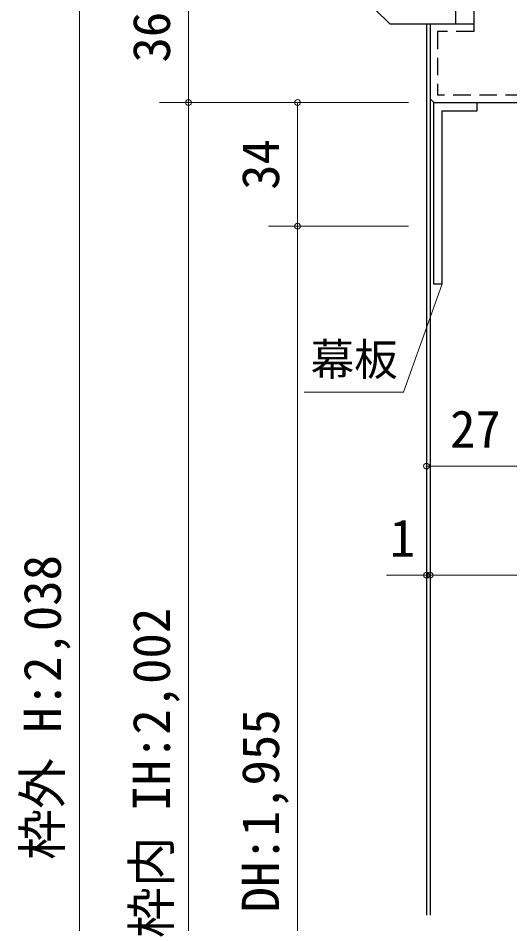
# Model space of a CAD drawing. Units: millimetres at full size. Extents: x -800 to 800, y -560 to 560.
# Drawn here: x -515.1 to -379.9, y 166.4 to 415.4 of the extents above; entities that cross this region are included whole.
import ezdxf
from ezdxf.enums import TextEntityAlignment as Align

# ---------------------------------------------------------------- set-up
doc = ezdxf.new("R2010")
doc.units = ezdxf.units.MM
doc.header["$LTSCALE"] = 4
doc.header["$PDMODE"] = 32
doc.header["$PDSIZE"] = 1.6
doc.linetypes.add('DASHED1', pattern=[1.8, 1.2, -0.6])
doc.layers.add('2-0', color=4, linetype='Continuous', lineweight=9)
doc.styles.add('ＭＳ ゴシック', font='')
doc.styles.get('ＭＳ ゴシック').set_extended_font_data('MS Gothic')

msp = doc.modelspace()

# ---------------------------------------------------------------- linework, layer by layer
at = {"layer": '2-0'}
for p, q in [((-498.267, 23.797), (-498.267, 428.203)), ((-468.267, 392.202), (-468.267, 428.203)), ((-476.267, 392.202), (-438.267, 392.202)), ((-468.267, 23.797), (-468.267, 392.202)), ((-446.267, 392.202), (-407.711, 392.202)), ((-438.267, 358.202), (-438.267, 392.202)), ((-446.267, 358.202), (-407.711, 358.202)), ((-446.267, 358.202), (-407.711, 358.202)), ((-438.267, 36.779), (-438.267, 358.306)), ((-398.513, 342.332), (-409.102, 312.56)), ((-409.102, 312.56), (-436.489, 312.56)), ((-402.811, 292.257), (-375.848, 292.257)), ((-413.793, 262.257), (-218.86, 262.257)), ((-402.811, 262.257), (-401.815, 262.257))]:
    msp.add_line(p, q, dxfattribs=at)
at = {"layer": '2-0', "color": 7, "lineweight": 25}
for p, q in [((-394.801, 422.723), (-394.801, 413.723)), ((-412.801, 413.723), (-416.801, 417.723)), ((-389.827, 413.723), (-412.792, 413.723)), ((-394.701, 413.723), (-412.701, 413.723)), ((-402.811, 413.723), (-402.811, 168.797)), ((-401.815, 413.723), (-401.815, 168.797)), ((-400.814, 392.202), (-401.815, 393.2)), ((-400.814, 392.202), (-374.251, 392.202)), ((-400.814, 342.257), (-400.814, 392.202)), ((-398.513, 342.257), (-398.513, 389.905)), ((-398.513, 342.257), (-400.814, 342.257))]:
    msp.add_line(p, q, dxfattribs=at)
at = {"layer": '2-0', "color": 7, "linetype": 'DASHED1', "lineweight": 25}
for p, q in [((-389.827, 413.725), (-389.827, 411.723)), ((-376.251, 394.202), (-399.815, 394.202))]:
    msp.add_line(p, q, dxfattribs=at)
at = {"layer": '2-0', "color": 7, "lineweight": 25}
for points in [[(-401.815, 423.009), (-389.827, 423.009), (-389.827, 413.725)], [(-398.513, 389.903), (-388.829, 389.903), (-388.829, 392.202)]]:
    msp.add_lwpolyline(points, dxfattribs=at)
at = {"layer": '2-0', "color": 7, "linetype": 'DASHED1', "lineweight": 25}
msp.add_lwpolyline([(-389.827, 411.723), (-399.815, 411.723), (-399.815, 394.202)], dxfattribs=at)
at = {"layer": '2-0'}
for p in [(-468.267, 392.202), (-438.267, 392.202), (-438.267, 358.202), (-402.811, 292.257), (-402.811, 262.257), (-401.815, 262.257)]:
    msp.add_point(p, dxfattribs=at)

# ---------------------------------------------------------------- texts
at = {"layer": '2-0', "color": 7, "style": 'ＭＳ ゴシック'}
for s, p in [('36', (-470.267, 403.203)), ('34', (-440.267, 368.202)), ('枠外 H:2,038', (-500.267, 184)), ('枠内 IH:2,002', (-470.267, 162.5)), ('DH:1,955', (-440.267, 169.543))]:
    msp.add_text(s, height=10.26, rotation=90, dxfattribs=at).set_placement(p, align=Align.BOTTOM_LEFT)
for s, height, p in [('幕板', 8.798, (-434.691, 314.526)), ('27', 10.26, (-396.33, 294.257)), ('1', 10.26, (-412.897, 264.257))]:
    msp.add_text(s, height=height, dxfattribs=at).set_placement(p, align=Align.BOTTOM_LEFT)

doc.saveas('drawing.dxf')
